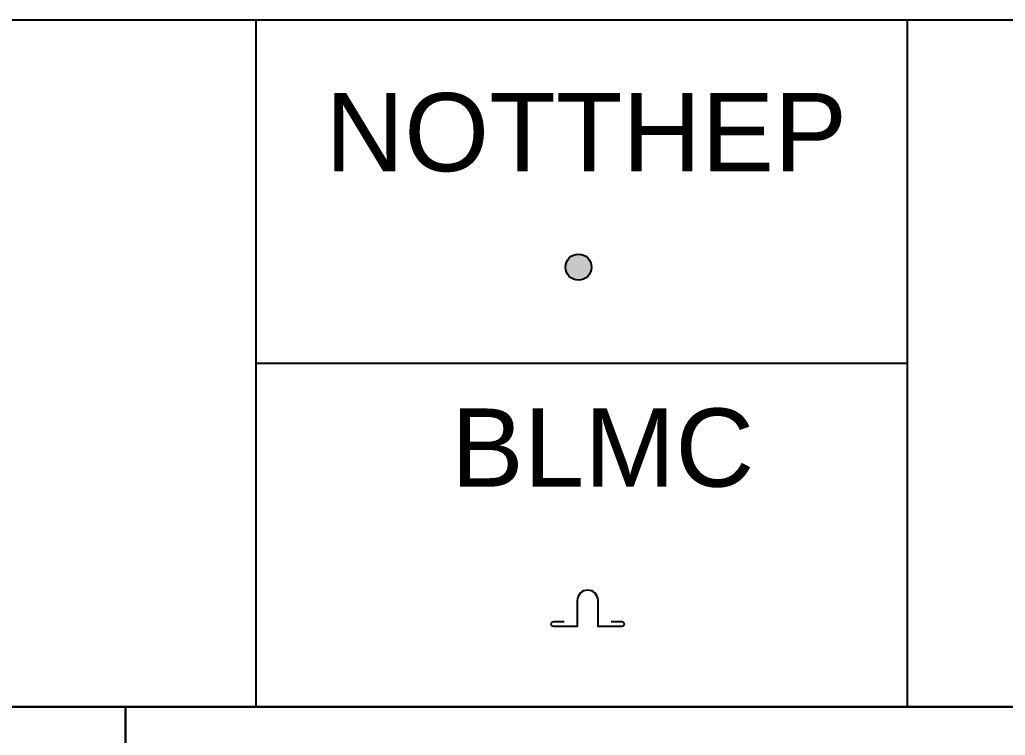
# Model space of a CAD drawing. Header units: feet. Extents: x 0 to 46220, y -100 to 29800.
# Drawn here: x 33594 to 37377, y 24183 to 26929 of the extents above; entities that cross this region are included whole.
import ezdxf
from ezdxf.enums import TextEntityAlignment as Align

# ---------------------------------------------------------------- set-up
doc = ezdxf.new("R2010")
doc.units = ezdxf.units.FT
doc.header["$MEASUREMENT"] = 0
for name, color, linetype in [('VHG-140', 140, 'Continuous'), ('VHG-Text', 7, 'Continuous'), ('VHG-Thep', 1, 'Continuous')]:
    doc.layers.add(name, color=color, linetype=linetype)
doc.styles.add('VHG-Unicode.Bold', font='arial.ttf', dxfattribs={"width": 0.8})

# ---------------------------------------------------------------- blocks, each defined once
blk = doc.blocks.new('BLMC')
at = {"color": 1}
blk.add_lwpolyline([(90, 20), (130, 20, -1.013073), (129.7, 0), (40, 0), (40, 100, 1), (-40, 100), (-40, 0), (-129.7, 0, -1.013073), (-130, 20), (-90, 20)], format="xyb", dxfattribs=at)
blk = doc.blocks.new('NotThep')
at = {"layer": 'VHG-Thep'}
h = blk.add_hatch(color=256, dxfattribs=at)
h.dxf.hatch_style = 1
h.paths.add_polyline_path([(50, 0, 1), (-50, 0, 1)])
blk.add_circle((0, 0), 50, dxfattribs=at)

msp = doc.modelspace()

# ---------------------------------------------------------------- linework, layer by layer
at = {"layer": 'VHG-140'}
for p, q in [((34500, 26929.1), (34500, 24292.5)), ((37000, 26929.1), (37000, 24292.5))]:
    msp.add_line(p, q, dxfattribs=at)
for points in [[(2000, 26929.1), (41500, 26929.1), (41500, 24292.5), (2000, 24292.5)], [(30000, 24292.5), (34000, 24292.5), (34000, 21292.5), (30000, 21292.5)], [(34000, 24292.5), (38000, 24292.5), (38000, 21292.5), (34000, 21292.5)]]:
    msp.add_lwpolyline(points, close=True, dxfattribs=at)
msp.add_lwpolyline([(34500, 25610.8), (37000, 25610.8)], dxfattribs=at)

# ---------------------------------------------------------------- block references
at = {"layer": 'VHG-Text'}
for name, p in [('NotThep', (35738.8, 25979.6)), ('BLMC', (35773.9, 24600))]:
    msp.add_blockref(name, p, dxfattribs=at)

# ---------------------------------------------------------------- texts
at = {"layer": 'VHG-Text', "style": 'VHG-Unicode.Bold'}
for s, p in [('NOTTHEP', (35768.3, 26347.7)), ('BLMC', (35831, 25137.1))]:
    msp.add_text(s, height=300, dxfattribs=at).set_placement(p, align=Align.CENTER)

doc.saveas('drawing.dxf')
